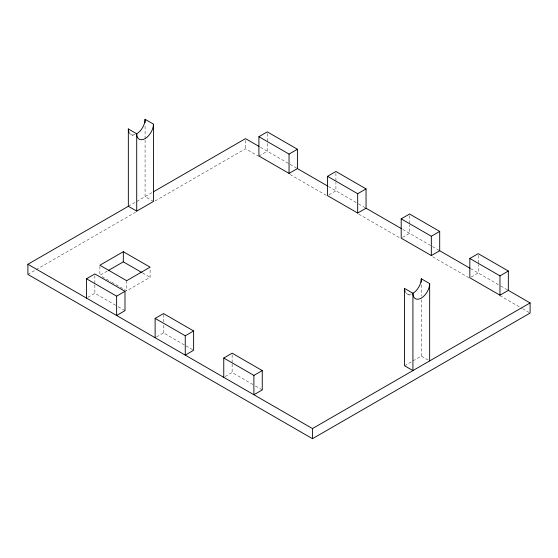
<?xml version="1.0" encoding="UTF-8"?>
<svg xmlns="http://www.w3.org/2000/svg" width="558" height="558" viewBox="0 0 558 558"><rect width="100%" height="100%" fill="white"/><g stroke="black" fill="none" stroke-linecap="round" stroke-linejoin="round"><path stroke-width="0.42" stroke-dasharray="2.79 2.09" d="M128.34 206.286L152.578 192.294M27.9 274.403L35.433 270.051M36.186 269.619L135.58 212.228M155.159 200.929L245.52 148.756L258.354 156.17M258.912 156.024L267.282 151.197L267.282 142.792M107.206 271.139L99.882 275.366L99.882 265.238M87.885 297.295L94.86 293.264L117.459 306.314M111.788 282.236L126.666 290.83L150.102 277.298L150.102 268.858M328.941 194.847L335.916 190.822L335.916 182.417M156.519 336.92L163.494 332.889L185.34 345.507M402.597 237.373L409.572 233.342L409.572 224.937M225.153 376.545L232.128 372.514L254.727 385.564M471.231 276.998L478.206 272.967L478.206 264.569M404.55 365.748L421.29 356.088L428.265 360.112M260.53 147.298L297.414 168.593M328.369 186.463L357.762 203.433M358.515 203.865L366.048 208.218M402.82 229.443L439.704 250.737M470.659 268.614L500.052 285.584M500.805 286.017L508.338 290.369M290.055 174.473L326.291 195.391M358.745 214.132L400.267 238.099M432.722 256.84L468.957 277.758M499.905 295.628L521.8 308.267M522.553 308.7L530.1 313.059M130.788 134.38L134.973 136.801M406.998 293.85L411.183 296.27M153.45 201.452L145.08 196.618L145.08 140.149M142.66 273.001L150.102 277.298M102.114 276.656L111.042 281.811M118.212 306.747L124.992 310.66M186.093 345.939L193.626 350.284M255.48 385.996L262.26 389.916M478.206 255.32L478.206 263.725M421.29 284.852L421.29 296.145M421.29 299.618L421.29 356.088M409.572 215.695L409.572 224.1M335.916 173.168L335.916 181.573M267.282 133.543L267.282 141.948M245.52 140.316L245.52 148.756M232.128 354.867L232.128 363.272M232.128 364.109L232.128 372.514M163.494 314.405L163.494 321.966M163.494 325.328L163.494 332.889M145.08 126.248L145.08 139.284M126.666 280.702L126.666 290.83M94.86 275.617L94.86 284.022M94.86 284.859L94.86 293.264M135.189 134.513A11.837 6.836 -60 0 1 128.926 132.183M411.399 293.982A11.837 6.836 -60 0 1 405.485 292.329"/><path stroke-width="0.84" d="M508.338 290.369L508.338 271.035L478.206 253.639L469.836 258.473L469.836 277.8L499.968 295.196L508.338 290.369L530.1 302.931L530.1 313.059L312.48 438.7L27.9 274.403L27.9 264.269L128.34 206.286L136.71 211.112L153.45 201.452L153.45 124.134L145.08 119.3A11.837 6.836 -60 0 1 136.71 133.794L136.71 211.112M153.324 191.861L245.52 138.628L259.031 146.426M297.414 168.593L289.044 173.419L258.912 156.024L258.912 136.696L267.282 131.862L297.414 149.258L297.414 168.593L327.609 186.023M258.912 136.696L289.044 154.092L297.414 149.258M123.318 251.707L99.882 265.238L126.666 280.702L150.102 267.17L123.318 251.707L123.318 261.835L141.92 272.576M86.49 278.77L94.86 273.936L124.992 291.332L124.992 310.66L116.622 315.493L116.622 296.165L86.49 278.77L86.49 298.098M108.671 270.295L123.318 261.835M116.622 296.165L124.992 291.332M366.048 208.218L357.678 213.051L327.546 195.649L327.546 176.321L335.916 171.487L366.048 188.883L366.048 208.218L401.321 228.578M327.546 176.321L357.678 193.717L366.048 188.883M155.124 318.395L163.494 313.561L193.626 330.957L193.626 350.284L185.256 355.118L185.256 335.79L155.124 318.395L155.124 337.723M185.256 335.79L193.626 330.957M439.704 250.737L431.334 255.571L401.202 238.175L401.202 218.848L409.572 214.014L439.704 231.41L439.704 250.737L469.899 268.175M401.202 218.848L431.334 236.243L439.704 231.41M223.758 358.02L232.128 353.186L262.26 370.582L262.26 389.916L253.89 394.743L253.89 375.415L223.758 358.02L223.758 377.348M253.89 375.415L262.26 370.582M469.836 258.473L499.968 275.868L508.338 271.035M27.9 264.269L312.48 428.572L530.1 302.931M429.66 283.597A11.837 6.836 -60 0 1 421.29 298.098A11.837 6.836 -60 0 1 412.92 293.264L404.55 288.43L404.55 365.748L412.92 370.582L412.92 293.264A11.837 6.836 -60 0 0 421.29 278.77L429.66 283.597L429.66 360.921M128.34 206.286L128.34 128.961L136.71 133.794A11.837 6.836 -60 0 0 145.08 138.628A11.837 6.836 -60 0 0 153.45 124.134M499.968 275.868L499.968 295.196M431.334 236.243L431.334 255.571M421.29 278.77L421.29 282.243M357.678 193.717L357.678 213.051M312.48 428.572L312.48 438.7M289.044 154.092L289.044 173.419M145.08 119.3L145.08 122.774M128.926 132.183A11.837 6.836 -60 0 1 128.34 128.961M405.136 291.653A11.837 6.836 -60 0 1 404.55 288.43"/></g></svg>
